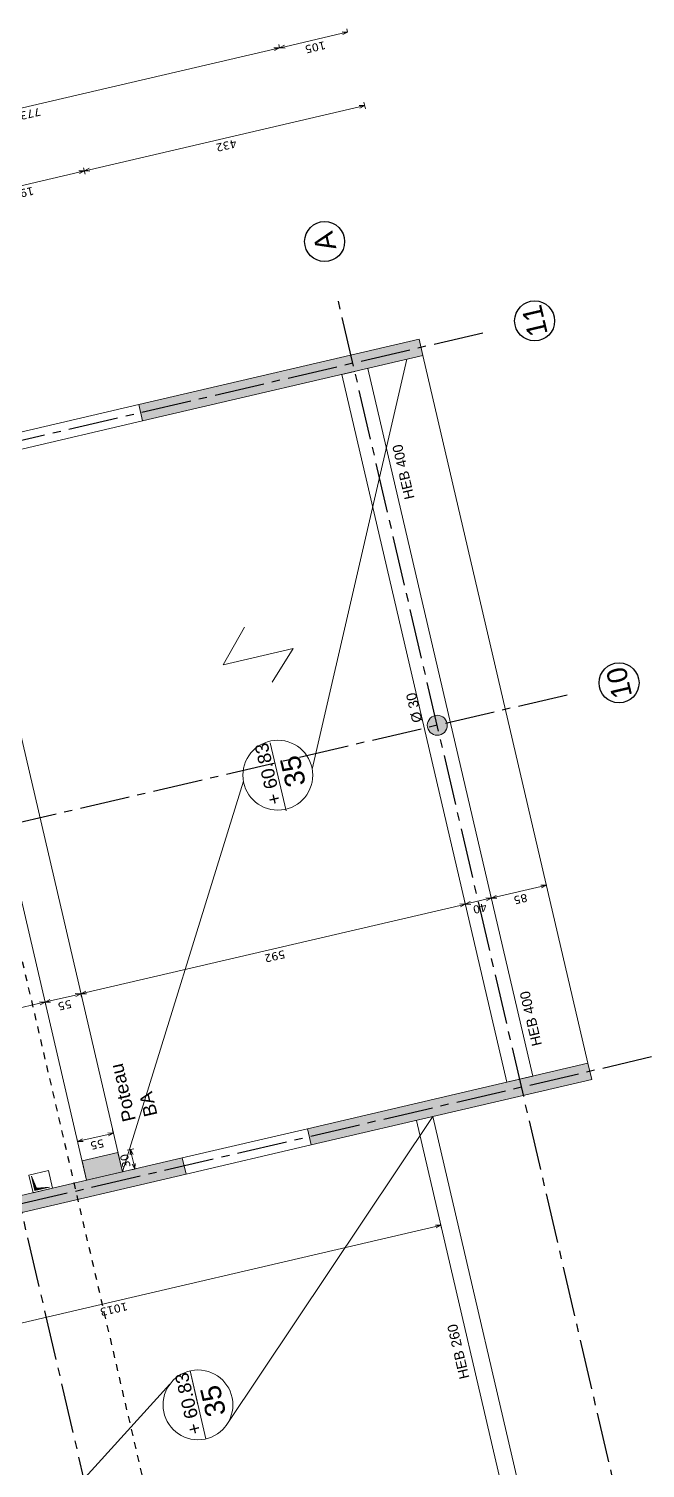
# Model space of a CAD drawing. Header units: metres. Extents: x -49 to 867749, y -579737 to 170817.
# Drawn here: x 596181.64 to 596190.89, y 139736.2 to 139757.79 of the extents above; entities that cross this region are included whole.
import ezdxf
from ezdxf.enums import TextEntityAlignment as Align

# ---------------------------------------------------------------- set-up
doc = ezdxf.new("R2010")
doc.units = ezdxf.units.M
doc.header["$MEASUREMENT"] = 0
doc.header["$PDMODE"] = 3
doc.header["$PDSIZE"] = 0.1
doc.linetypes.add('01', pattern=[0.15, 0.1, -0.05])
doc.linetypes.add('AXES2', pattern=[1.125, 0.75, -0.125, 0.125, -0.125])
doc.layers.add('00-AXE-0.00', color=14, linetype='AXES2')
for name, color, linetype, lineweight in [('ACSP - Bois', 47, 'Continuous', 18), ('ACSP - Béton', 252, 'Continuous', 18), ('ACSP - Cotes', 7, 'Continuous', 18), ('ACSP - Dalle', 250, 'Continuous', 18), ('ACSP - Trémie', 7, 'Continuous', 18)]:
    doc.layers.add(name, color=color, linetype=linetype, lineweight=lineweight)
doc.styles.add('ARIAL', font='arial.ttf')
doc.styles.add('COT', font='verdana.ttf')
doc.styles.get("Standard").update_dxf_attribs({"font": 'arial.ttf'})
doc.dimstyles.new('COT50', dxfattribs={"dimtxt": 0.12, "dimasz": 0.08, "dimexe": 0.05, "dimexo": 0, "dimgap": 0.05, "dimtad": 1, "dimdec": 0, "dimlfac": 100, "dimzin": 0, "dimdsep": 46, "dimtxsty": 'COT', "dimblk": 'OPEN30', "dimcen": 0.04, "dimdle": 0.05, "dimclrd": 256, "dimclre": 256, "dimclrt": 6, "dimadec": 0, "dimazin": 0, "dimtm": 1e-09, "dimtfac": 1, "dimtdec": 0, "dimtmove": 1, "dimatfit": 0, "dimldrblk": 'OPEN30', "dimfxl": 0.05, "dimfxlon": 1, "dimtolj": 1, "dimtzin": 0, "dimlwd": -1, "dimlwe": -1, "dimarcsym": 0})
pattern_1 = [(163.12127, (596256.21171, 139612.853904), (-0.054743143, -0.05126586), [0.0375, -0.0375]), (223.12127, (596256.21171, 139612.853904), (0.017025965, -0.073041882), [0.0375, -0.0375]), (103.12127, (596256.18434, 139612.82827), (-0.071769108, 0.021776023), [0.0375, -0.0375])]

# ---------------------------------------------------------------- blocks, each defined once
blk = doc.blocks.new('_Open30')
at = {"color": 0, "linetype": 'ByBlock', "lineweight": -2}
for p, q in [((-1, 0.27), (0, 0)), ((0, 0), (-1, -0.27)), ((0, 0), (-1, 0))]:
    blk.add_line(p, q, dxfattribs=at)
blk = doc.blocks.new('*D719')
at = {"layer": 'ACSP - Cotes', "transparency": 16777216}
for p, q in [((596194.488, 139743.056), (596194.585, 139743.079)), ((596196.084, 139736.426), (596194.554, 139742.99)), ((596196.054, 139736.336), (596196.151, 139736.359))]:
    blk.add_line(p, q, dxfattribs=at)
at = {"layer": 'Defpoints', "color": 0, "transparency": 16777216}
for p in [(596194.536, 139743.068), (596190.082, 139742.029), (596191.648, 139735.309)]:
    blk.add_point(p, dxfattribs=at)
at = {"layer": 'ACSP - Cotes', "transparency": 16777216, "xscale": 0.08, "yscale": 0.08, "zscale": 0.08}
for p, rotation in [((596194.536, 139743.068), 103.121270232965), ((596196.103, 139736.348), 283.121270232965)]:
    blk.add_blockref('_Open30', p, dxfattribs=dict(at, rotation=rotation))
at = {"layer": 'ACSP - Cotes', "color": 6, "transparency": 16777216, "insert": (596195.21, 139739.682), "char_height": 0.12, "attachment_point": 5, "rotation": 103.1213, "style": 'COT'}
blk.add_mtext('\\A1;690', dxfattribs=at)
blk = doc.blocks.new('*D720')
at = {"layer": 'ACSP - Cotes', "transparency": 16777216}
for p, q in [((596194.791, 139743.352), (596194.726, 139743.629)), ((596194.431, 139743.3), (596194.528, 139743.322)), ((596194.461, 139743.389), (596194.443, 139743.467)), ((596194.536, 139743.068), (596194.479, 139743.311)), ((596194.536, 139743.068), (596194.479, 139743.311)), ((596194.508, 139743.189), (596194.791, 139743.352)), ((596194.488, 139743.056), (596194.585, 139743.079)), ((596194.554, 139742.99), (596194.573, 139742.912))]:
    blk.add_line(p, q, dxfattribs=at)
at = {"layer": 'Defpoints', "color": 0, "transparency": 16777216}
for p in [(596194.479, 139743.311), (596190.025, 139742.273), (596190.082, 139742.029)]:
    blk.add_point(p, dxfattribs=at)
at = {"layer": 'ACSP - Cotes', "transparency": 16777216, "xscale": 0.08, "yscale": 0.08, "zscale": 0.08}
for p, rotation in [((596194.479, 139743.311), 283.121270232965), ((596194.536, 139743.068), 103.121270232965)]:
    blk.add_blockref('_Open30', p, dxfattribs=dict(at, rotation=rotation))
at = {"layer": 'ACSP - Cotes', "color": 6, "transparency": 16777216, "insert": (596194.649, 139743.465), "char_height": 0.12, "attachment_point": 5, "rotation": 103.1213, "style": 'COT'}
blk.add_mtext('\\A1;25', dxfattribs=at)
blk = doc.blocks.new('*D721')
at = {"layer": 'ACSP - Cotes', "transparency": 16777216}
for p, q in [((596191.956, 139753.915), (596192.054, 139753.938)), ((596194.461, 139743.389), (596192.023, 139753.849)), ((596194.431, 139743.3), (596194.528, 139743.322))]:
    blk.add_line(p, q, dxfattribs=at)
at = {"layer": 'Defpoints', "color": 0, "transparency": 16777216}
for p in [(596192.005, 139753.926), (596187.55, 139752.888), (596190.025, 139742.273)]:
    blk.add_point(p, dxfattribs=at)
at = {"layer": 'ACSP - Cotes', "transparency": 16777216, "xscale": 0.08, "yscale": 0.08, "zscale": 0.08}
for p, rotation in [((596192.005, 139753.926), 103.121270232965), ((596194.479, 139743.311), 283.121270232965)]:
    blk.add_blockref('_Open30', p, dxfattribs=dict(at, rotation=rotation))
at = {"layer": 'ACSP - Cotes', "color": 6, "transparency": 16777216, "insert": (596193.133, 139748.593), "char_height": 0.12, "attachment_point": 5, "rotation": 103.1213, "style": 'COT'}
blk.add_mtext('\\A1;1090', dxfattribs=at)
blk = doc.blocks.new('*D722')
at = {"layer": 'ACSP - Cotes', "transparency": 16777216}
for p, q in [((596191.93, 139754.248), (596191.912, 139754.326)), ((596192.26, 139754.21), (596192.195, 139754.488)), ((596191.9, 139754.159), (596191.997, 139754.181)), ((596192.005, 139753.926), (596191.948, 139754.17)), ((596192.005, 139753.926), (596191.948, 139754.17)), ((596191.977, 139754.048), (596192.26, 139754.21)), ((596191.956, 139753.915), (596192.054, 139753.938)), ((596192.023, 139753.849), (596192.041, 139753.771))]:
    blk.add_line(p, q, dxfattribs=at)
at = {"layer": 'Defpoints', "color": 0, "transparency": 16777216}
for p in [(596191.948, 139754.17), (596187.494, 139753.132), (596187.55, 139752.888)]:
    blk.add_point(p, dxfattribs=at)
at = {"layer": 'ACSP - Cotes', "transparency": 16777216, "xscale": 0.08, "yscale": 0.08, "zscale": 0.08}
for p, rotation in [((596191.948, 139754.17), 283.121270232965), ((596192.005, 139753.926), 103.121270232965)]:
    blk.add_blockref('_Open30', p, dxfattribs=dict(at, rotation=rotation))
at = {"layer": 'ACSP - Cotes', "color": 6, "transparency": 16777216, "insert": (596192.118, 139754.324), "char_height": 0.12, "attachment_point": 5, "rotation": 103.1213, "style": 'COT'}
blk.add_mtext('\\A1;25', dxfattribs=at)
blk = doc.blocks.new('*D683')
at = {"layer": 'ACSP - Cotes', "transparency": 16777216}
for p, q in [((596186.599, 139756.619), (596182.547, 139755.674)), ((596186.665, 139756.685), (596186.688, 139756.588)), ((596182.458, 139755.705), (596182.481, 139755.607))]:
    blk.add_line(p, q, dxfattribs=at)
at = {"layer": 'Defpoints', "color": 0, "transparency": 16777216}
for p in [(596186.589, 139757.013), (596182.382, 139756.033), (596182.469, 139755.656)]:
    blk.add_point(p, dxfattribs=at)
at = {"layer": 'ACSP - Cotes', "transparency": 16777216, "xscale": 0.08, "yscale": 0.08, "zscale": 0.08}
for p, rotation in [((596186.677, 139756.637), 13.12127038304243), ((596182.469, 139755.656), 193.1212703830424)]:
    blk.add_blockref('_Open30', p, dxfattribs=dict(at, rotation=rotation))
at = {"layer": 'ACSP - Cotes', "color": 6, "transparency": 16777216, "insert": (596184.599, 139756.037), "char_height": 0.12, "attachment_point": 5, "rotation": 193.1213, "style": 'COT'}
blk.add_mtext('\\A1;432', dxfattribs=at)
blk = doc.blocks.new('*D684')
at = {"layer": 'ACSP - Cotes', "transparency": 16777216}
for p, q in [((596182.391, 139755.638), (596180.668, 139755.236)), ((596182.458, 139755.705), (596182.481, 139755.607)), ((596180.601, 139755.169), (596180.578, 139755.267))]:
    blk.add_line(p, q, dxfattribs=at)
at = {"layer": 'Defpoints', "color": 0, "transparency": 16777216}
for p in [(596182.382, 139756.033), (596180.59, 139755.218), (596181.407, 139751.713)]:
    blk.add_point(p, dxfattribs=at)
at = {"layer": 'ACSP - Cotes', "transparency": 16777216, "xscale": 0.08, "yscale": 0.08, "zscale": 0.08}
for p, rotation in [((596182.469, 139755.656), 13.12127038304243), ((596180.59, 139755.218), 193.1212703830424)]:
    blk.add_blockref('_Open30', p, dxfattribs=dict(at, rotation=rotation))
at = {"layer": 'ACSP - Cotes', "color": 6, "transparency": 16777216, "insert": (596181.555, 139755.327), "char_height": 0.12, "attachment_point": 5, "rotation": 193.1213, "style": 'COT'}
blk.add_mtext('\\A1;193', dxfattribs=at)
blk = doc.blocks.new('*D685')
at = {"layer": 'ACSP - Cotes', "transparency": 16777216}
for p, q in [((596186.42, 139757.739), (596186.408, 139757.788)), ((596186.342, 139757.721), (596185.475, 139757.519)), ((596185.397, 139757.501), (596185.386, 139757.55))]:
    blk.add_line(p, q, dxfattribs=at)
at = {"layer": 'Defpoints', "color": 0, "transparency": 16777216}
for p in [(596186.42, 139757.739), (596185.397, 139757.501), (596185.397, 139757.501)]:
    blk.add_point(p, dxfattribs=at)
at = {"layer": 'ACSP - Cotes', "transparency": 16777216, "xscale": 0.08, "yscale": 0.08, "zscale": 0.08}
for p, rotation in [((596186.42, 139757.739), 13.12127038304243), ((596185.397, 139757.501), 193.1212703830424)]:
    blk.add_blockref('_Open30', p, dxfattribs=dict(at, rotation=rotation))
at = {"layer": 'ACSP - Cotes', "color": 6, "transparency": 16777216, "insert": (596185.934, 139757.511), "char_height": 0.12, "attachment_point": 5, "rotation": 193.1213, "style": 'COT'}
blk.add_mtext('\\A1;105', dxfattribs=at)
blk = doc.blocks.new('*D726')
at = {"layer": 'ACSP - Cotes', "transparency": 16777216}
for p, q in [((596185.319, 139757.483), (596177.949, 139755.765)), ((596185.397, 139757.501), (596185.386, 139757.55)), ((596177.882, 139755.698), (596177.86, 139755.795))]:
    blk.add_line(p, q, dxfattribs=at)
at = {"layer": 'Defpoints', "color": 0, "transparency": 16777216}
for p in [(596185.397, 139757.501), (596177.871, 139755.747), (596178.729, 139752.064)]:
    blk.add_point(p, dxfattribs=at)
at = {"layer": 'ACSP - Cotes', "transparency": 16777216, "xscale": 0.08, "yscale": 0.08, "zscale": 0.08}
for p, rotation in [((596185.397, 139757.501), 13.12127038304243), ((596177.871, 139755.747), 193.1212703830424)]:
    blk.add_blockref('_Open30', p, dxfattribs=dict(at, rotation=rotation))
at = {"layer": 'ACSP - Cotes', "color": 6, "transparency": 16777216, "insert": (596181.659, 139756.514), "char_height": 0.12, "attachment_point": 5, "rotation": 193.1213, "style": 'COT'}
blk.add_mtext('\\A1;773', dxfattribs=at)
blk = doc.blocks.new('*D747')
at = {"layer": 'ACSP - Cotes', "transparency": 16777216}
for p, q in [((596187.83, 139739.795), (596187.807, 139739.892)), ((596178.03, 139737.562), (596187.741, 139739.825)), ((596177.964, 139737.495), (596177.941, 139737.592))]:
    blk.add_line(p, q, dxfattribs=at)
at = {"layer": 'Defpoints', "color": 0, "transparency": 16777216}
for p in [(596187.819, 139739.844), (596187.87, 139739.624), (596178.003, 139737.324)]:
    blk.add_point(p, dxfattribs=at)
at = {"layer": 'ACSP - Cotes', "transparency": 16777216, "xscale": 0.08, "yscale": 0.08, "zscale": 0.08}
for p, rotation in [((596187.819, 139739.844), 13.12127038304243), ((596177.952, 139737.544), 193.1212703830424)]:
    blk.add_blockref('_Open30', p, dxfattribs=dict(at, rotation=rotation))
at = {"layer": 'ACSP - Cotes', "color": 6, "transparency": 16777216, "insert": (596182.911, 139738.584), "char_height": 0.12, "attachment_point": 5, "rotation": 193.1213, "style": 'COT'}
blk.add_mtext('\\A1;1013', dxfattribs=at)
blk = doc.blocks.new('*D711')
at = {"layer": 'ACSP - Cotes', "transparency": 16777216}
for p, q in [((596194.256, 139748.855), (596194.354, 139748.878)), ((596195.553, 139743.515), (596194.323, 139748.789)), ((596195.522, 139743.426), (596195.619, 139743.448))]:
    blk.add_line(p, q, dxfattribs=at)
at = {"layer": 'Defpoints', "color": 0, "transparency": 16777216}
for p in [(596194.305, 139748.866), (596189.713, 139747.796), (596190.978, 139742.367)]:
    blk.add_point(p, dxfattribs=at)
at = {"layer": 'ACSP - Cotes', "transparency": 16777216, "xscale": 0.08, "yscale": 0.08, "zscale": 0.08}
for p, rotation in [((596194.305, 139748.866), 103.121270397399), ((596195.571, 139743.437), 283.121270397399)]:
    blk.add_blockref('_Open30', p, dxfattribs=dict(at, rotation=rotation))
at = {"layer": 'ACSP - Cotes', "color": 6, "transparency": 16777216, "insert": (596194.828, 139746.126), "char_height": 0.12, "attachment_point": 5, "rotation": 103.1213, "style": 'COT'}
blk.add_mtext('\\A1;558', dxfattribs=at)
blk = doc.blocks.new('*D712')
at = {"layer": 'ACSP - Cotes', "transparency": 16777216}
for p, q in [((596192.991, 139754.285), (596193.088, 139754.307)), ((596194.287, 139748.944), (596193.058, 139754.218)), ((596194.256, 139748.855), (596194.354, 139748.878))]:
    blk.add_line(p, q, dxfattribs=at)
at = {"layer": 'Defpoints', "color": 0, "transparency": 16777216}
for p in [(596193.04, 139754.296), (596188.447, 139753.225), (596189.713, 139747.796)]:
    blk.add_point(p, dxfattribs=at)
at = {"layer": 'ACSP - Cotes', "transparency": 16777216, "xscale": 0.08, "yscale": 0.08, "zscale": 0.08}
for p, rotation in [((596193.04, 139754.296), 103.121270397399), ((596194.305, 139748.866), 283.121270397399)]:
    blk.add_blockref('_Open30', p, dxfattribs=dict(at, rotation=rotation))
at = {"layer": 'ACSP - Cotes', "color": 6, "transparency": 16777216, "insert": (596193.563, 139751.556), "char_height": 0.12, "attachment_point": 5, "rotation": 103.1213, "style": 'COT'}
blk.add_mtext('\\A1;558', dxfattribs=at)
blk = doc.blocks.new('*D749')
at = {"layer": 'ACSP - Cotes', "transparency": 16777216}
for p, q in [((596175.241, 139741.642), (596181.803, 139743.172)), ((596181.88, 139743.19), (596181.892, 139743.141)), ((596175.163, 139741.624), (596175.152, 139741.673))]:
    blk.add_line(p, q, dxfattribs=at)
at = {"layer": 'Defpoints', "color": 0, "transparency": 16777216}
for p in [(596181.88, 139743.19), (596181.88, 139743.19), (596175.163, 139741.624)]:
    blk.add_point(p, dxfattribs=at)
at = {"layer": 'ACSP - Cotes', "transparency": 16777216, "xscale": 0.08, "yscale": 0.08, "zscale": 0.08}
for p, rotation in [((596181.88, 139743.19), 13.12127037986355), ((596175.163, 139741.624), 193.1212703798636)]:
    blk.add_blockref('_Open30', p, dxfattribs=dict(at, rotation=rotation))
at = {"layer": 'ACSP - Cotes', "color": 6, "transparency": 16777216, "insert": (596178.547, 139742.297), "char_height": 0.12, "attachment_point": 5, "rotation": 193.1213, "style": 'COT'}
blk.add_mtext('\\A1;690', dxfattribs=at)
blk = doc.blocks.new('*D750')
at = {"layer": 'ACSP - Cotes', "transparency": 16777216}
for p, q in [((596182.416, 139743.315), (596182.427, 139743.266)), ((596181.88, 139743.19), (596181.892, 139743.141)), ((596181.958, 139743.208), (596182.338, 139743.296))]:
    blk.add_line(p, q, dxfattribs=at)
at = {"layer": 'Defpoints', "color": 0, "transparency": 16777216}
for p in [(596182.416, 139743.315), (596182.416, 139743.315), (596181.88, 139743.19)]:
    blk.add_point(p, dxfattribs=at)
at = {"layer": 'ACSP - Cotes', "transparency": 16777216, "xscale": 0.08, "yscale": 0.08, "zscale": 0.08}
for p, rotation in [((596182.416, 139743.315), 13.12127037986355), ((596181.88, 139743.19), 193.1212703798636)]:
    blk.add_blockref('_Open30', p, dxfattribs=dict(at, rotation=rotation))
at = {"layer": 'ACSP - Cotes', "color": 6, "transparency": 16777216, "insert": (596182.174, 139743.144), "char_height": 0.12, "attachment_point": 5, "rotation": 193.1213, "style": 'COT'}
blk.add_mtext('\\A1;55', dxfattribs=at)
blk = doc.blocks.new('*D751')
at = {"layer": 'ACSP - Cotes', "transparency": 16777216}
for p, q in [((596182.494, 139743.333), (596188.107, 139744.641)), ((596188.185, 139744.659), (596188.196, 139744.611)), ((596182.416, 139743.315), (596182.427, 139743.266))]:
    blk.add_line(p, q, dxfattribs=at)
at = {"layer": 'Defpoints', "color": 0, "transparency": 16777216}
for p in [(596188.185, 139744.659), (596188.185, 139744.659), (596182.416, 139743.315)]:
    blk.add_point(p, dxfattribs=at)
at = {"layer": 'ACSP - Cotes', "transparency": 16777216, "xscale": 0.08, "yscale": 0.08, "zscale": 0.08}
for p, rotation in [((596188.185, 139744.659), 13.12127037986355), ((596182.416, 139743.315), 193.1212703798636)]:
    blk.add_blockref('_Open30', p, dxfattribs=dict(at, rotation=rotation))
at = {"layer": 'ACSP - Cotes', "color": 6, "transparency": 16777216, "insert": (596185.326, 139743.877), "char_height": 0.12, "attachment_point": 5, "rotation": 193.1213, "style": 'COT'}
blk.add_mtext('\\A1;592', dxfattribs=at)
blk = doc.blocks.new('*D817')
at = {"layer": 'ACSP - Cotes', "transparency": 16777216}
for p, q in [((596188.185, 139744.659), (596188.174, 139744.708)), ((596188.263, 139744.678), (596188.497, 139744.732)), ((596188.575, 139744.75), (596188.563, 139744.799))]:
    blk.add_line(p, q, dxfattribs=at)
at = {"layer": 'Defpoints', "color": 0, "transparency": 16777216}
for p in [(596188.185, 139744.659), (596188.575, 139744.75), (596188.575, 139744.75)]:
    blk.add_point(p, dxfattribs=at)
at = {"layer": 'ACSP - Cotes', "transparency": 16777216, "xscale": 0.08, "yscale": 0.08, "zscale": 0.08}
for p, rotation in [((596188.185, 139744.659), 193.1212703798636), ((596188.575, 139744.75), 13.12127037986355)]:
    blk.add_blockref('_Open30', p, dxfattribs=dict(at, rotation=rotation))
at = {"layer": 'ACSP - Cotes', "color": 6, "transparency": 16777216, "insert": (596188.405, 139744.595), "char_height": 0.12, "attachment_point": 5, "rotation": 193.1213, "style": 'COT'}
blk.add_mtext('\\A1;40', dxfattribs=at)
blk = doc.blocks.new('*D818')
at = {"layer": 'ACSP - Cotes', "transparency": 16777216}
for p, q in [((596188.652, 139744.768), (596189.324, 139744.925)), ((596189.402, 139744.943), (596189.391, 139744.992)), ((596188.575, 139744.75), (596188.563, 139744.799))]:
    blk.add_line(p, q, dxfattribs=at)
at = {"layer": 'Defpoints', "color": 0, "transparency": 16777216}
for p in [(596189.402, 139744.943), (596189.402, 139744.943), (596188.575, 139744.75)]:
    blk.add_point(p, dxfattribs=at)
at = {"layer": 'ACSP - Cotes', "transparency": 16777216, "xscale": 0.08, "yscale": 0.08, "zscale": 0.08}
for p, rotation in [((596189.402, 139744.943), 13.12127037986355), ((596188.575, 139744.75), 193.1212703798636)]:
    blk.add_blockref('_Open30', p, dxfattribs=dict(at, rotation=rotation))
at = {"layer": 'ACSP - Cotes', "color": 6, "transparency": 16777216, "insert": (596189.014, 139744.737), "char_height": 0.12, "attachment_point": 5, "rotation": 193.1213, "style": 'COT'}
blk.add_mtext('\\A1;85', dxfattribs=at)
blk = doc.blocks.new('*D826')
at = {"layer": 'ACSP - Cotes', "transparency": 16777216}
for p, q in [((596183.111, 139740.969), (596183.209, 139740.992)), ((596183.21, 139740.766), (596183.178, 139740.903)), ((596183.179, 139740.677), (596183.277, 139740.7))]:
    blk.add_line(p, q, dxfattribs=at)
at = {"layer": 'Defpoints', "color": 0, "transparency": 16777216}
for p in [(596182.97, 139740.936), (596183.16, 139740.98), (596183.039, 139740.644)]:
    blk.add_point(p, dxfattribs=at)
at = {"layer": 'ACSP - Cotes', "transparency": 16777216, "xscale": 0.08, "yscale": 0.08, "zscale": 0.08}
for p, rotation in [((596183.16, 139740.98), 103.1212703798635), ((596183.228, 139740.688), 283.1212703798636)]:
    blk.add_blockref('_Open30', p, dxfattribs=dict(at, rotation=rotation))
at = {"layer": 'ACSP - Cotes', "color": 6, "transparency": 16777216, "insert": (596183.084, 139740.809), "char_height": 0.12, "attachment_point": 5, "rotation": 103.1213, "style": 'COT'}
blk.add_mtext('\\A1;30', dxfattribs=at)
blk = doc.blocks.new('*D827')
at = {"layer": 'ACSP - Cotes', "transparency": 16777216}
for p, q in [((596182.367, 139741.101), (596182.356, 139741.149)), ((596182.445, 139741.119), (596182.825, 139741.207)), ((596182.903, 139741.225), (596182.892, 139741.274))]:
    blk.add_line(p, q, dxfattribs=at)
at = {"layer": 'Defpoints', "color": 0, "transparency": 16777216}
for p in [(596182.903, 139741.225), (596182.903, 139741.225), (596182.367, 139741.101)]:
    blk.add_point(p, dxfattribs=at)
at = {"layer": 'ACSP - Cotes', "transparency": 16777216, "xscale": 0.08, "yscale": 0.08, "zscale": 0.08}
for p, rotation in [((596182.903, 139741.225), 13.12127037986355), ((596182.367, 139741.101), 193.1212703798636)]:
    blk.add_blockref('_Open30', p, dxfattribs=dict(at, rotation=rotation))
at = {"layer": 'ACSP - Cotes', "color": 6, "transparency": 16777216, "insert": (596182.66, 139741.055), "char_height": 0.12, "attachment_point": 5, "rotation": 193.1213, "style": 'COT'}
blk.add_mtext('\\A1;55', dxfattribs=at)

msp = doc.modelspace()

# ---------------------------------------------------------------- hatches: boundary and pattern name
at = {"layer": 'ACSP - Bois'}
h = msp.add_hatch(dxfattribs=at)
h.set_pattern_fill('TRIANG', color=256, scale=0.2, style=0)
h.set_pattern_definition([(163.12127, (596197.442514, 139599.15488), (-0.054743143, -0.05126586), [0.0375, -0.0375]), (223.12127, (596197.442514, 139599.15488), (0.017025965, -0.073041882), [0.0375, -0.0375]), (103.12127, (596197.41514, 139599.12925), (-0.071769108, 0.021776023), [0.0375, -0.0375])])
h.paths.add_polyline_path([(596183.343, 139751.907), (596183.286, 139752.151), (596187.494, 139753.132), (596187.55, 139752.888)])
h = msp.add_hatch(dxfattribs=at)
h.set_pattern_fill('TRIANG', color=256, scale=0.2, style=0)
h.set_pattern_definition(pattern_1)
h.paths.add_polyline_path([(596185.874, 139741.048), (596185.818, 139741.292), (596190.025, 139742.273), (596190.082, 139742.029)])
h = msp.add_hatch(dxfattribs=at)
h.set_pattern_fill('TRIANG', color=256, scale=0.2, style=0)
h.set_pattern_definition(pattern_1)
h.paths.add_polyline_path([(596183.938, 139740.854), (596183.995, 139740.61), (596181.343, 139739.992), (596181.286, 139740.236)])
edge = h.paths.add_edge_path()
edge.add_line((596175.59, 139738.651), (596177.586, 139739.116))
edge.add_line((596177.586, 139739.116), (596179.463, 139739.554))
edge.add_line((596179.463, 139739.554), (596179.407, 139739.798))
edge.add_line((596179.407, 139739.798), (596175.777, 139738.951))
at = {"layer": 'ACSP - Béton'}
h = msp.add_hatch(color=256, dxfattribs=at)
edge = h.paths.add_edge_path()
edge.add_arc((596187.765, 139747.342), 0.15, 0, 360)
msp.add_hatch(color=256, dxfattribs=at).paths.add_polyline_path([(596182.435, 139740.811), (596182.503, 139740.519), (596183.039, 139740.644), (596182.97, 139740.936)])
at = {"layer": 'ACSP - Trémie'}
msp.add_hatch(color=256, dxfattribs=at).paths.add_polyline_path([(596181.677, 139740.58), (596181.727, 139740.364), (596181.944, 139740.415), (596181.752, 139740.4)])

# ---------------------------------------------------------------- linework, layer by layer
at = {"layer": '00-AXE-0.00'}
for p, q in [((596200.3, 139693.566), (596186.255, 139753.818)), ((596188.447, 139753.225), (596172.55, 139749.52)), ((596192.774, 139691.812), (596178.729, 139752.064)), ((596189.713, 139747.796), (596173.815, 139744.09)), ((596190.978, 139742.367), (596175.081, 139738.661))]:
    msp.add_line(p, q, dxfattribs=at)
at = {"layer": '00-AXE-0.00', "color": 3, "linetype": '01'}
msp.add_lwpolyline([(596193.642, 139691.888), (596179.219, 139753.764), (596178.496, 139753.595)], dxfattribs=at)
at = {"layer": '00-AXE-0.00', "linetype": 'Continuous'}
for centre in [(596186.074, 139754.597), (596189.226, 139753.407), (596190.492, 139747.978)]:
    msp.add_circle(centre, 0.3, dxfattribs=at)
at = {"layer": 'ACSP - Bois'}
for points in [[(596183.343, 139751.907), (596183.286, 139752.151), (596187.494, 139753.132), (596187.55, 139752.888), (596183.343, 139751.907)], [(596181.464, 139751.469), (596183.343, 139751.907), (596183.286, 139752.151), (596181.407, 139751.713)], [(596183.938, 139740.854), (596185.818, 139741.292), (596185.874, 139741.048), (596183.995, 139740.61)], [(596183.938, 139740.854), (596183.995, 139740.61), (596181.343, 139739.992), (596181.286, 139740.236), (596183.938, 139740.854)]]:
    msp.add_lwpolyline(points, dxfattribs=at)
msp.add_lwpolyline([(596185.874, 139741.048), (596185.818, 139741.292), (596190.025, 139742.273), (596190.082, 139742.029)], close=True, dxfattribs=at)
at = {"layer": 'ACSP - Béton'}
for points in [[(596186.528, 139752.65), (596186.333, 139752.604), (596188.807, 139741.989), (596189.197, 139742.08), (596186.723, 139752.695)], [(596180.564, 139751.26), (596180.028, 139751.135), (596182.503, 139740.519), (596183.039, 139740.644), (596180.564, 139751.26)], [(596189.262, 139734.753), (596189.018, 139734.696), (596187.452, 139741.416)], [(596189.262, 139734.753), (596187.696, 139741.473)], [(596182.503, 139740.519), (596182.435, 139740.811), (596182.97, 139740.936), (596183.039, 139740.644)]]:
    msp.add_lwpolyline(points, dxfattribs=at)
msp.add_circle((596187.765, 139747.342), 0.15, dxfattribs=at)
at = {"layer": 'ACSP - Cotes'}
for points in [[(596185.888, 139746.684), (596187.307, 139752.831)], [(596184.551, 139748.251), (596184.871, 139748.815)], [(596184.551, 139748.251), (596185.603, 139748.496), (596185.289, 139747.99)], [(596185.377, 139746.57), (596185.258, 139747.081), (596185.496, 139746.059)], [(596183.039, 139740.644), (596184.855, 139746.503)], [(596184.599, 139736.841), (596187.696, 139741.473)], [(596184.174, 139737.149), (596184.055, 139737.66), (596184.293, 139736.639)], [(596179.152, 139732.397), (596183.75, 139737.458)]]:
    msp.add_lwpolyline(points, dxfattribs=at)
for centre in [(596185.372, 139746.593), (596184.174, 139737.149)]:
    msp.add_circle(centre, 0.524, dxfattribs=at)
at = {"layer": 'ACSP - Dalle'}
msp.add_lwpolyline([(596190.025, 139742.273), (596187.55, 139752.888)], dxfattribs=at)
at = {"layer": 'ACSP - Trémie'}
msp.add_lwpolyline([(596181.638, 139740.595), (596181.699, 139740.332), (596181.992, 139740.4), (596181.93, 139740.663)], close=True, dxfattribs=at)
msp.add_lwpolyline([(596181.677, 139740.58), (596181.727, 139740.364), (596181.944, 139740.415), (596181.752, 139740.4), (596181.677, 139740.58)], dxfattribs=at)

# ---------------------------------------------------------------- texts
at = {"layer": '00-AXE-0.00'}
for s, p in [('A', (596186.074, 139754.597)), ('11', (596189.226, 139753.407)), ('10', (596190.492, 139747.978))]:
    msp.add_text(s, height=0.3, rotation=103.1213, dxfattribs=at).set_placement(p, align=Align.MIDDLE_CENTER)
at = {"layer": 'ACSP - Cotes', "rotation": 103.1213, "style": 'ARIAL'}
for s, insert, char_height, width, attachment_point in [('HEB 400', (596187.278, 139750.716), 0.15, 2.13657, 1), ('HEB 400', (596187.278, 139750.716), 0.15, 2.13657, 1), ('%%C 30', (596187.396, 139747.367), 0.15, 2.13657, 1), ('+ 60.83', (596185.432, 139746.179), 0.2, 1.027, 7), ('35', (596185.504, 139746.39), 0.3, 0.50644, 1), ('HEB 400', (596189.19, 139742.517), 0.15, 2.13657, 1), ('HEB 400', (596189.19, 139742.517), 0.15, 2.13657, 1), ('Poteau BA', (596183.568, 139741.499), 0.2, 1.027, 7), ('HEB 260', (596188.102, 139737.523), 0.15, 2.13657, 1), ('HEB 260', (596188.102, 139737.523), 0.15, 2.13657, 1), ('+ 60.83', (596184.235, 139736.734), 0.2, 1.027, 7), ('35', (596184.306, 139736.946), 0.3, 0.50644, 1)]:
    msp.add_mtext(s, dxfattribs=dict(at, insert=insert, char_height=char_height, width=width, attachment_point=attachment_point))

# ---------------------------------------------------------------- dimensions: what is measured, and where the dimension line sits
at = {"layer": 'ACSP - Cotes'}
for p1, p2, distance, picture, middle in [((596186.42, 139757.739), (596185.397, 139757.501), 0, '*D685', (596185.934, 139757.511)), ((596186.589, 139757.013), (596182.382, 139756.033), 0.387, '*D683', (596184.599, 139756.037)), ((596188.185, 139744.659), (596188.575, 139744.75), 0, '*D817', (596188.405, 139744.595)), ((596175.163, 139741.624), (596181.88, 139743.19), 0, '*D749', (596178.547, 139742.297)), ((596182.367, 139741.101), (596182.903, 139741.225), 0, '*D827', (596182.66, 139741.055)), ((596183.039, 139740.644), (596182.97, 139740.936), -0.195, '*D826', (596183.084, 139740.809)), ((596178.003, 139737.324), (596187.87, 139739.624), 0.225, '*D747', (596182.911, 139738.584))]:
    dim = msp.add_aligned_dim(p1=p1, p2=p2, distance=distance, dimstyle='COT50', dxfattribs=at)
    dim.commit()
    dim.dimension.update_dxf_attribs({"geometry": picture, "text_midpoint": middle})
for base, p1, p2, angle, picture, middle in [((596177.871, 139755.747), (596185.397, 139757.501), (596178.729, 139752.064), 13.1213, '*D726', (596181.659, 139756.514)), ((596180.59, 139755.218), (596182.382, 139756.033), (596181.407, 139751.713), 13.1213, '*D684', (596181.555, 139755.327)), ((596191.948, 139754.17), (596187.55, 139752.888), (596187.494, 139753.132), 283.1213, '*D722', (596192.139, 139754.234)), ((596193.0395, 139754.2959), (596189.7128, 139747.796), (596188.4472, 139753.2255), 283.1213, '*D712', (596193.5625, 139751.5556)), ((596192.005, 139753.926), (596190.025, 139742.273), (596187.55, 139752.888), 283.1213, '*D721', (596193.133, 139748.593)), ((596194.30512, 139748.86648), (596190.97838, 139742.36656), (596189.71279, 139747.79601), 283.12127, '*D711', (596194.82813, 139746.12616)), ((596189.402, 139744.943), (596188.575, 139744.75), (596189.402, 139744.943), 193.1213, '*D818', (596189.014, 139744.737)), ((596188.185, 139744.659), (596182.416, 139743.315), (596188.185, 139744.659), 193.1213, '*D751', (596185.326, 139743.877)), ((596194.479, 139743.311), (596190.082, 139742.029), (596190.025, 139742.273), 283.1213, '*D720', (596194.67, 139743.375)), ((596182.416, 139743.315), (596181.88, 139743.19), (596182.416, 139743.315), 193.1213, '*D750', (596182.174, 139743.144)), ((596194.536, 139743.068), (596191.648, 139735.309), (596190.082, 139742.029), 283.1213, '*D719', (596195.21, 139739.682))]:
    dim = msp.add_linear_dim(base=base, p1=p1, p2=p2, angle=angle, dimstyle='COT50', dxfattribs=at)
    dim.commit()
    dim.dimension.update_dxf_attribs({"geometry": picture, "text_midpoint": middle})

doc.saveas('drawing.dxf')
